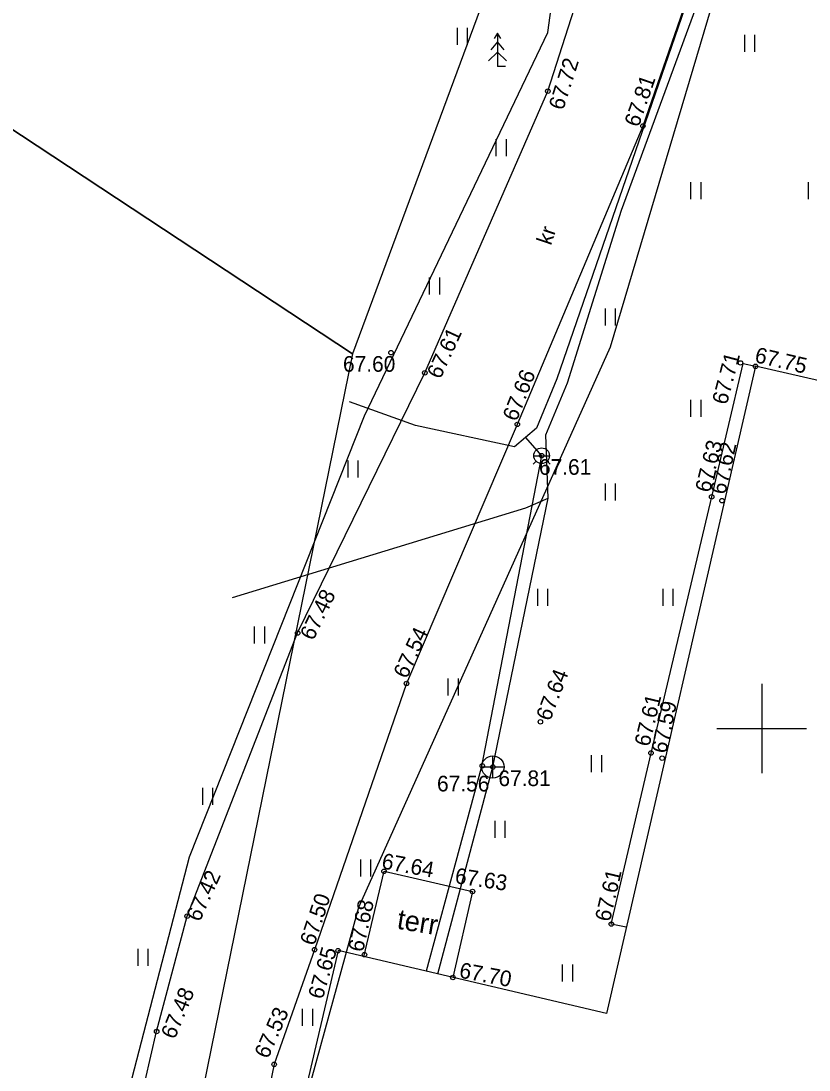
# Model space of a CAD drawing. Extents: x 640621 to 641233, y 6453565 to 6454578.
# Drawn here: x 640916.86 to 640952.12, y 6454184.73 to 6454231.66 of the extents above; entities that cross this region are included whole.
import ezdxf

# ---------------------------------------------------------------- set-up
doc = ezdxf.new("R2010")
doc.units = 0
for name, color, linetype in [('HALJASTUS', 7, 'Continuous'), ('HOONE', 7, 'Continuous'), ('HOONEDET', 7, 'Continuous'), ('KKAEV', 7, 'Continuous'), ('KORGUS-EH2000', 7, 'Continuous'), ('KTRASS', 7, 'Continuous'), ('MOOTPIIR', 7, 'Continuous'), ('PIIR', 7, 'Continuous'), ('PUU', 7, 'Continuous'), ('TEE', 7, 'Continuous'), ('VKAEV', 7, 'Continuous'), ('VORK', 7, 'Continuous'), ('VTRASS', 7, 'Continuous')]:
    doc.layers.add(name, color=color, linetype=linetype)

msp = doc.modelspace()

# ---------------------------------------------------------------- linework, layer by layer
at = {"layer": 'HALJASTUS'}
for p, q in [((640936.374, 6454231.355), (640936.374, 6454230.594)), ((640936.829, 6454231.355), (640936.829, 6454230.594)), ((640949.224, 6454231.034), (640949.224, 6454230.273)), ((640949.679, 6454231.034), (640949.679, 6454230.273)), ((640938.109, 6454226.371), (640938.109, 6454225.609)), ((640938.564, 6454226.371), (640938.564, 6454225.609)), ((640946.821, 6454224.448), (640946.821, 6454223.687)), ((640947.276, 6454224.448), (640947.276, 6454223.687)), ((640952.072, 6454224.448), (640952.072, 6454223.687)), ((640935.128, 6454220.185), (640935.128, 6454219.424)), ((640935.583, 6454220.185), (640935.583, 6454219.424)), ((640942.994, 6454218.797), (640942.994, 6454218.036)), ((640943.449, 6454218.797), (640943.449, 6454218.036)), ((640946.821, 6454214.703), (640946.821, 6454213.942)), ((640947.276, 6454214.703), (640947.276, 6454213.942)), ((640931.479, 6454211.997), (640931.479, 6454211.236)), ((640931.934, 6454211.997), (640931.934, 6454211.236)), ((640942.994, 6454210.965), (640942.994, 6454210.204)), ((640943.449, 6454210.965), (640943.449, 6454210.204)), ((640939.968, 6454206.248), (640939.968, 6454205.487)), ((640940.423, 6454206.248), (640940.423, 6454205.487)), ((640945.575, 6454206.248), (640945.575, 6454205.487)), ((640946.03, 6454206.248), (640946.03, 6454205.487)), ((640927.296, 6454204.565), (640927.296, 6454203.804)), ((640927.751, 6454204.565), (640927.751, 6454203.804)), ((640935.963, 6454202.243), (640935.963, 6454201.482)), ((640936.418, 6454202.243), (640936.418, 6454201.482)), ((640942.371, 6454198.816), (640942.371, 6454198.055)), ((640942.826, 6454198.816), (640942.826, 6454198.055)), ((640924.982, 6454197.356), (640924.982, 6454196.595)), ((640925.437, 6454197.356), (640925.437, 6454196.595)), ((640938.054, 6454195.879), (640938.054, 6454195.118)), ((640938.509, 6454195.879), (640938.509, 6454195.118)), ((640932.047, 6454194.144), (640932.047, 6454193.383)), ((640932.502, 6454194.144), (640932.502, 6454193.383)), ((640922.089, 6454190.147), (640922.089, 6454189.386)), ((640922.544, 6454190.147), (640922.544, 6454189.386)), ((640941.08, 6454189.449), (640941.08, 6454188.688)), ((640941.535, 6454189.449), (640941.535, 6454188.688)), ((640929.443, 6454187.469), (640929.443, 6454186.708)), ((640929.899, 6454187.469), (640929.899, 6454186.708))]:
    msp.add_line(p, q, dxfattribs=at)
at = {"layer": 'HOONE'}
for points in [[(640951.38, 6454141.599), (640958.976, 6454174.579), (640965.254, 6454173.113), (640966.083, 6454177.075), (640959.884, 6454178.522), (640967.621, 6454212.116), (640949.723, 6454216.209), (640943.057, 6454187.263), (640931.048, 6454190.067), (640928.121, 6454177.532), (640940.141, 6454174.725), (640933.459, 6454145.711), (640951.38, 6454141.599)], [(640932.207, 6454189.797), (640933.105, 6454193.618), (640937.064, 6454192.713), (640936.185, 6454188.868)]]:
    msp.add_lwpolyline(points, dxfattribs=at)
at = {"layer": 'HOONEDET'}
msp.add_lwpolyline([(640943.944, 6454191.115), (640943.272, 6454191.256), (640945.048, 6454198.908), (640947.762, 6454210.369), (640949.176, 6454216.338), (640949.723, 6454216.209)], dxfattribs=at)
at = {"layer": 'KKAEV'}
for p, q in [((640937.975, 6454197.784), (640937.975, 6454198.784)), ((640937.475, 6454198.284), (640938.475, 6454198.284))]:
    msp.add_line(p, q, dxfattribs=at)
msp.add_circle((640937.975, 6454198.284), 0.5, dxfattribs=at)
at = {"layer": 'KORGUS-EH2000'}
for centre in [(640940.433, 6454228.519), (640944.687, 6454226.959), (640933.414, 6454216.821), (640949.049, 6454216.361), (640949.723, 6454216.209), (640934.93, 6454215.917), (640939.066, 6454213.61), (640940.156, 6454212.211), (640947.762, 6454210.369), (640948.224, 6454210.198), (640929.239, 6454204.279), (640934.111, 6454202.022), (640940.101, 6454200.304), (640945.048, 6454198.908), (640945.548, 6454198.677), (640937.499, 6454198.336), (640937.975, 6454198.284), (640933.105, 6454193.618), (640937.064, 6454192.713), (640924.298, 6454191.61), (640943.272, 6454191.256), (640929.997, 6454190.11), (640931.048, 6454190.067), (640932.228, 6454189.885), (640936.185, 6454188.868), (640922.932, 6454186.448), (640928.19, 6454184.982)]:
    msp.add_circle(centre, 0.1, dxfattribs=at)
at = {"layer": 'KTRASS'}
msp.add_line((640935.514, 6454189.025), (640937.975, 6454198.284), dxfattribs=at)
for points in [[(640926.329, 6454205.869), (640939.441, 6454209.883), (640940.452, 6454210.313), (640940.345, 6454213.142), (640941.308, 6454215.472), (640943.728, 6454223.188), (640947.427, 6454233.261), (640953.518, 6454240.458), (640966.105, 6454249.669), (640973.874, 6454252.959), (640976.04, 6454253.328)], [(640937.975, 6454198.284), (640940.452, 6454210.313)]]:
    msp.add_lwpolyline(points, dxfattribs=at)
at = {"layer": 'MOOTPIIR'}
msp.add_lwpolyline([(640915.282, 6454137.722), (640918.458, 6454148.415), (640920.3, 6454172.995), (640921.333, 6454182.428), (640924.397, 6454194.267), (640932.233, 6454213.999), (640940.426, 6454231.138), (640947.004, 6454279.17), (640954.597, 6454278.131), (640960.459, 6454268.196), (640967.907, 6454259.387), (641001.802, 6454231.777), (641009.845, 6454222.305), (641027.772, 6454194.606), (641035.101, 6454137.402), (641027.847, 6454109.59), (640971.486, 6454124.29), (640917.481, 6454136.801)], close=True, dxfattribs=at)
at = {"layer": 'PIIR'}
for points in [[(640715.99, 6454506.65), (640734.7, 6454496.73), (640789.74, 6454466.4), (640804.25, 6454492.52), (640847.88, 6454467.34), (640856.99, 6454505.15), (640933.85, 6454567.78), (640945.83, 6454577.54), (640962.27, 6454569.51), (640999.07, 6454551.99), (641037.81, 6454533.56), (641116.54, 6454496.1), (641148.71, 6454481.87), (641113.88, 6454410.25), (641075.36, 6454331.06), (640953.37, 6454337.15), (640954.79, 6454279.15), (640931.7, 6454216.77), (640868.24, 6454258.62), (640825.97, 6454286.49), (640782.56, 6454315.11), (640621.22, 6454336.77), (640684.68, 6454510.91)], [(640953.37, 6454337.15), (641075.36, 6454331.06), (641013.61, 6454220.07), (641055.24, 6454162.34), (641099.32, 6454101.21), (641104.12, 6454094.56), (641025.33, 6454109.43), (640951.86, 6454130.79), (640925.47, 6454137.1), (640924.68, 6454137.29), (640926.81, 6454144.42), (640928.4, 6454169.97), (640928.48, 6454177.6), (640929.7, 6454183.7), (640931.97, 6454192.01), (640943.24, 6454217.08), (640951.61, 6454245.28), (640954.69, 6454268.52), (640954.79, 6454279.15)], [(640912.7, 6454123.46), (640818.05, 6454160.57), (640868.24, 6454258.62), (640931.7, 6454216.77)]]:
    msp.add_lwpolyline(points, close=True, dxfattribs=at)
at = {"layer": 'PUU'}
for p, q in [((640938.178, 6454231.118), (640938.028, 6454230.868)), ((640938.328, 6454230.868), (640938.178, 6454231.118)), ((640938.178, 6454231.118), (640938.178, 6454229.618)), ((640938.178, 6454230.718), (640937.878, 6454230.368)), ((640938.478, 6454230.368), (640938.178, 6454230.718)), ((640938.178, 6454230.268), (640937.778, 6454229.868)), ((640938.578, 6454229.868), (640938.178, 6454230.268)), ((640938.538, 6454229.618), (640938.178, 6454229.618))]:
    msp.add_line(p, q, dxfattribs=at)
at = {"layer": 'TEE'}
for points in [[(640913.667, 6454137.394), (640916.047, 6454138.568), (640916.84, 6454139.178), (640917.589, 6454140.037), (640918.34, 6454142.581), (640918.894, 6454145.733), (640919.71, 6454155.567), (640920.369, 6454168.033), (640921.411, 6454179.826), (640922.932, 6454186.448), (640924.298, 6454191.61), (640929.239, 6454204.279), (640934.93, 6454215.917), (640940.433, 6454228.519), (640943.834, 6454239.12), (640946.062, 6454248.04), (640946.871, 6454253.061), (640947.764, 6454259.267), (640948.074, 6454263.754), (640948.4, 6454270.647), (640948.415, 6454280.703)], [(640950.558, 6454247.29), (640948.291, 6454237.371), (640944.687, 6454226.959), (640939.066, 6454213.61), (640934.111, 6454202.022), (640929.997, 6454190.11), (640928.19, 6454184.982), (640927.09, 6454179.645), (640927.331, 6454177.711), (640927.453, 6454176.72)]]:
    msp.add_lwpolyline(points, dxfattribs=at)
at = {"layer": 'VKAEV'}
for p, q in [((640939.909, 6454211.964), (640939.769, 6454211.824)), ((640939.806, 6454212.211), (640940.506, 6454212.211)), ((640940.403, 6454211.964), (640940.543, 6454211.824))]:
    msp.add_line(p, q, dxfattribs=at)
msp.add_circle((640940.156, 6454212.211), 0.35, dxfattribs=at)
at = {"layer": 'VORK'}
for p, q in [((640950, 6454202), (640950, 6454198)), ((640948, 6454200), (640952, 6454200))]:
    msp.add_line(p, q, dxfattribs=at)
at = {"layer": 'VTRASS'}
msp.add_line((640939.433, 6454213.022), (640940.156, 6454212.211), dxfattribs=at)
for points in [[(640976.187, 6454253.861), (640973.733, 6454253.443), (640965.857, 6454250.107), (640953.175, 6454240.827), (640946.989, 6454233.517), (640940.838, 6454215.643), (640939.929, 6454213.445), (640939.433, 6454213.022), (640938.938, 6454212.6), (640934.515, 6454213.563), (640931.562, 6454214.623)], [(640940.156, 6454212.211), (640937.449, 6454198.245), (640934.982, 6454189.149)]]:
    msp.add_lwpolyline(points, dxfattribs=at)

# ---------------------------------------------------------------- texts
at = {"layer": 'HOONE'}
msp.add_text('terr', height=0.9, rotation=350.5969, dxfattribs=at).set_placement((640933.648, 6454191.054))
at = {"layer": 'KORGUS-EH2000'}
for s, rotation, p in [('67.72', 72.3106, (640941.119, 6454227.63)), ('67.81', 70.8803, (640944.495, 6454226.872)), ('67.61', 65.1943, (640935.623, 6454215.599)), ('67.75', 346.9887, (640949.65, 6454216.4)), ('67.71', 75.1735, (640948.441, 6454214.455)), ('67.66', 68.3995, (640939.034, 6454213.707)), ('67.63', 76.2479, (640947.687, 6454210.528)), ('67.62', 77.5549, (640948.372, 6454210.44)), ('67.48', 64.0412, (640929.935, 6454203.902)), ('67.54', 65.1363, (640934.124, 6454202.195)), ('67.64', 68.9917, (640940.533, 6454200.3)), ('67.61', 76.5977, (640944.973, 6454199.164)), ('67.59', 78.2459, (640945.732, 6454198.858)), ('67.64', 349.6467, (640932.964, 6454193.75)), ('67.42', 65.6506, (640924.857, 6454191.319)), ('67.63', 351.4692, (640936.244, 6454193.09)), ('67.61', 76.866, (640943.21, 6454191.33)), ('67.50', 71.5651, (640929.982, 6454190.253)), ('67.68', 77.9628, (640932.169, 6454189.974)), ('67.65', 73.9846, (640930.359, 6454187.856)), ('67.70', 349.3803, (640936.433, 6454188.867)), ('67.48', 67.5074, (640923.741, 6454186.066)), ('67.53', 66.2329, (640927.915, 6454185.191))]:
    msp.add_text(s, height=0.7, rotation=rotation, dxfattribs=at).set_placement(p)
for s, p in [('67.60', (640931.268, 6454215.966)), ('67.61', (640940.035, 6454211.356)), ('67.56', (640935.475, 6454197.191)), ('67.81', (640938.221, 6454197.429))]:
    msp.add_text(s, height=0.7, dxfattribs=at).set_placement(p)
at = {"layer": 'TEE'}
msp.add_text('kr', height=0.7, rotation=71.514, dxfattribs=at).set_placement((640940.571, 6454221.59))

doc.saveas('drawing.dxf')
